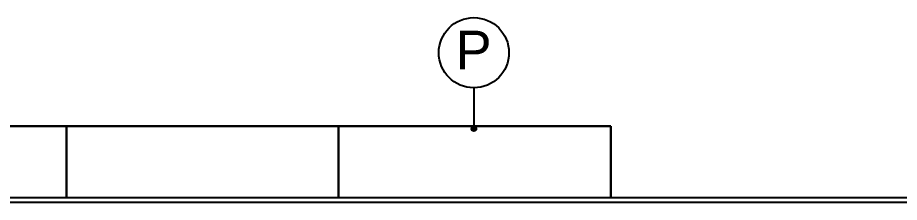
# Model space of a CAD drawing. Extents: x 3792242 to 5145247, y -1546315 to -1031918.
# Drawn here: x 4315603 to 4321287, y -1515644 to -1514453 of the extents above; entities that cross this region are included whole.
import ezdxf

# ---------------------------------------------------------------- set-up
doc = ezdxf.new("R2010")
doc.units = 0
doc.header["$MEASUREMENT"] = 0
doc.layers.add('TENKÁ', color=7, linetype='CONTINUOUS')
doc.layers.add('ZZ-elektro', color=221, linetype='CONTINUOUS')
doc.styles.add('ARIAL', font='arial.ttf')

msp = doc.modelspace()

# ---------------------------------------------------------------- hatches: boundary and pattern name
at = {"layer": 'TENKÁ', "ltscale": 0.25}
h = msp.add_hatch(color=256, dxfattribs=at)
h.dxf.hatch_style = 1
h.paths.add_polyline_path([(4318529.521, -1515169.893, 1), (4318559.521, -1515169.893, 1)])

# ---------------------------------------------------------------- linework, layer by layer
msp.add_line((4318544.521, -1514905.833), (4318544.521, -1515169.893), dxfattribs=at)
at = {"layer": 'TENKÁ'}
for p, q in [((4322827.714, -1515613.77), (4308697.714, -1515613.77)), ((4322827.714, -1515643.77), (4308697.714, -1515643.77))]:
    msp.add_line(p, q, dxfattribs=at)
at = {"layer": 'TENKÁ', "ltscale": 0.25}
for centre, radius in [((4318544.521, -1514679.662), 226.172), ((4318544.521, -1515169.893), 15)]:
    msp.add_circle(centre, radius, dxfattribs=at)
at = {"layer": 'ZZ-elektro', "color": 253, "lineweight": 30, "ltscale": 10}
for p, q in [((4312239.293, -1515153.77), (4319427.714, -1515153.77)), ((4315917.714, -1515613.77), (4315917.714, -1515153.77)), ((4317672.714, -1515613.77), (4317672.714, -1515153.77)), ((4319427.714, -1515613.77), (4319427.714, -1515153.77)), ((4319427.714, -1515613.77), (4319427.714, -1515153.77))]:
    msp.add_line(p, q, dxfattribs=at)

# ---------------------------------------------------------------- texts
at = {"layer": 'TENKÁ', "lineweight": 40, "ltscale": 0.25, "style": 'ARIAL'}
msp.add_text('P', height=250, dxfattribs=at).set_placement((4318426.334, -1514787.553))

doc.saveas('drawing.dxf')
